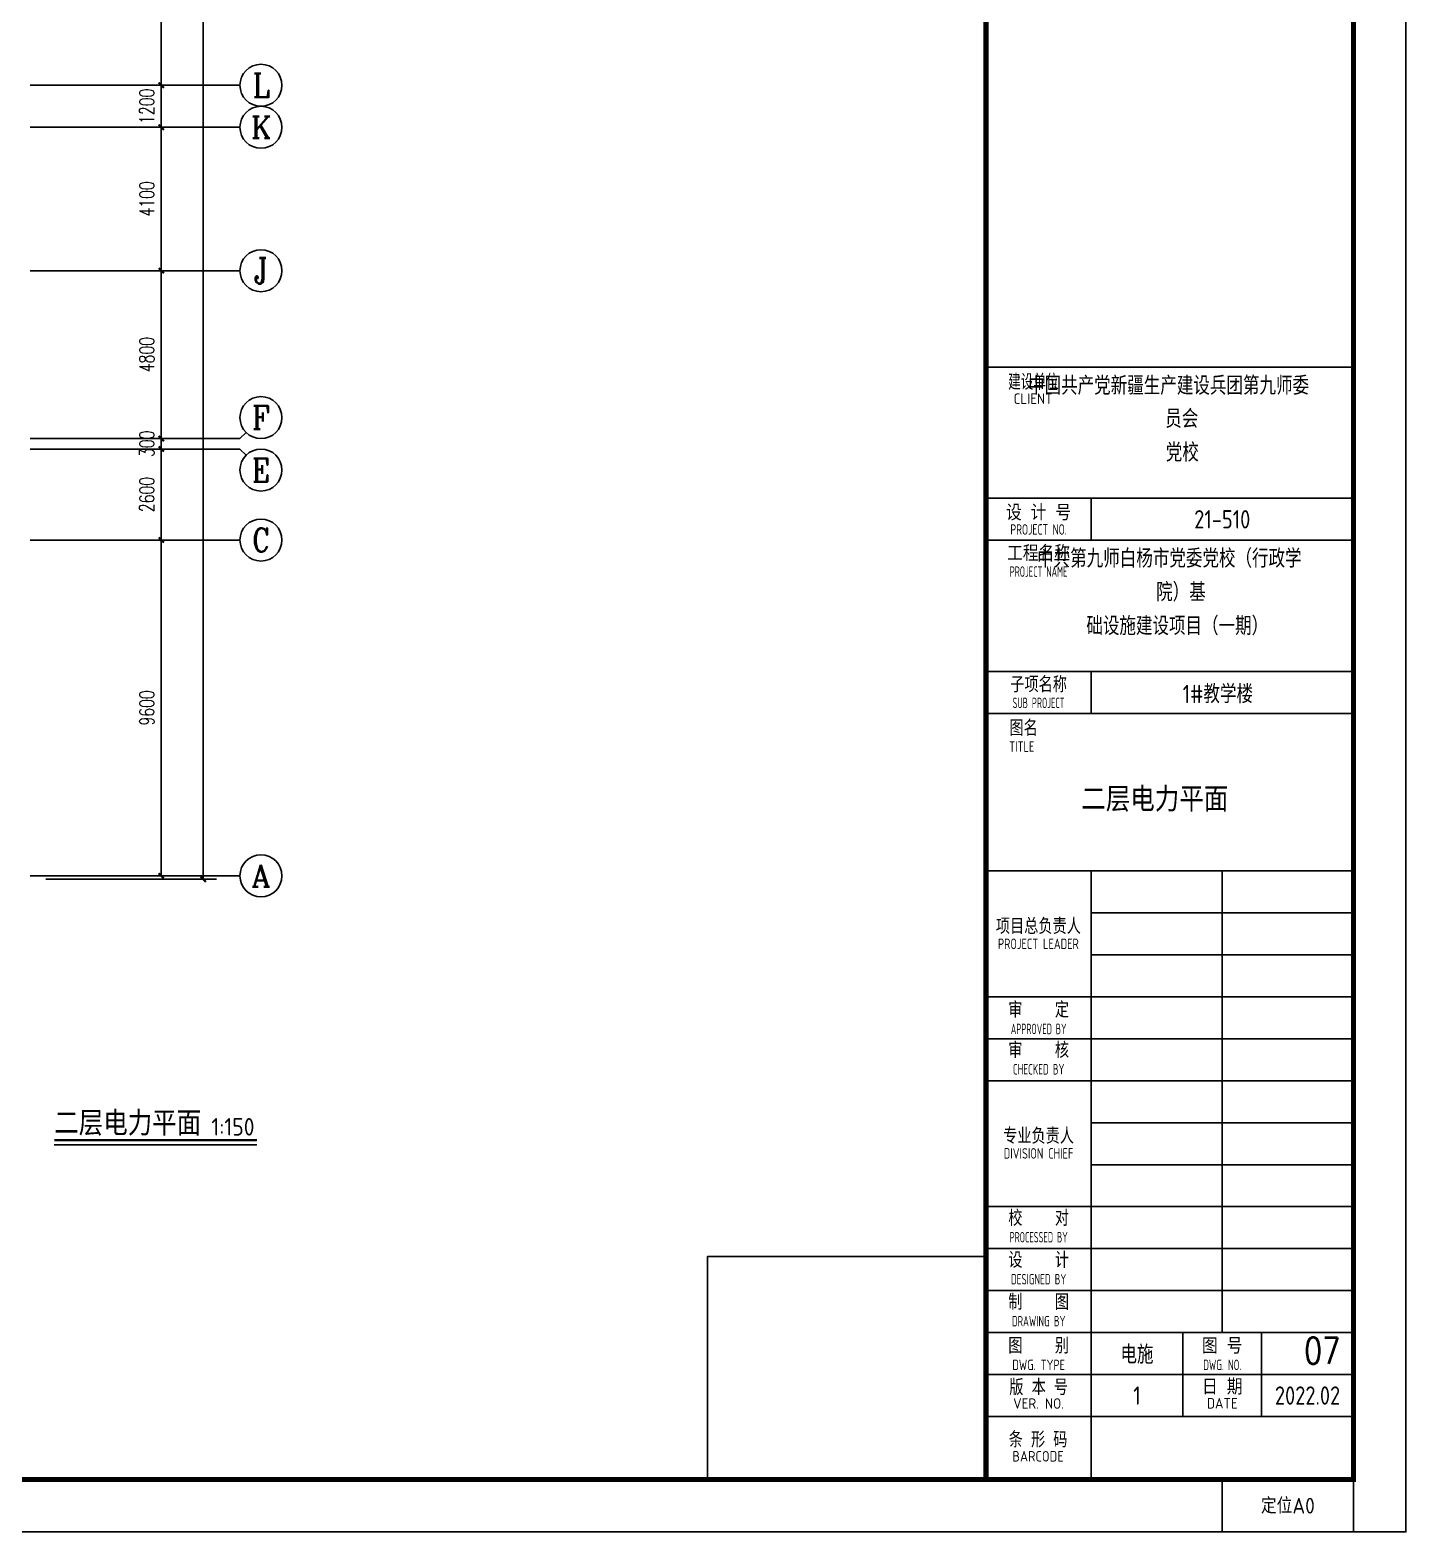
# Model space of a CAD drawing. Extents: x 0 to 302064749, y -59725395 to 1524223.
# Drawn here: x 2170918 to 2210242, y 1269273 to 1312210 of the extents above; entities that cross this region are included whole.
import ezdxf
from ezdxf.enums import TextEntityAlignment as Align

# ---------------------------------------------------------------- set-up
doc = ezdxf.new("R2010")
doc.units = 0
doc.header["$LTSCALE"] = 1000
for name, color, linetype in [('0-底图', 7, 'Continuous'), ('AXIS', 3, 'Continuous'), ('AXIS_TEXT', 7, 'Continuous'), ('BTTK', 7, 'Continuous'), ('PUB_TITLE', 4, 'Continuous'), ('SIG_TEXT', 7, 'Continuous'), ('TEL_SYMB', 3, 'Continuous')]:
    doc.layers.add(name, color=color, linetype=linetype)
doc.layers.add('条形码', color=7, linetype='Continuous', plot=False)
doc.layers.add('验收章', color=7, linetype='Continuous', plot=False)
doc.styles.add('_TCH_AXIS', font='COMPLEX', dxfattribs={"bigfont": 'GBCBIG'})
doc.styles.add('_TEL_DIM', font='simplex.shx', dxfattribs={"width": 0.8, "height": 3.5, "bigfont": 'gbcbig.shx'})
doc.styles.add('A_DIM_T3', font='simplex.shx', dxfattribs={"width": 0.7, "bigfont": 'gbcbig.shx'})
doc.styles.add('COMPLEX', font='COMPLEX')
doc.styles.add('HZ(TK)', font='geniso.shx', dxfattribs={"width": 0.9, "bigfont": 'hztxt.shx'})
doc.styles.get("Standard").update_dxf_attribs({"font": 'geniso.shx', "bigfont": 'hztxt.shx'})
doc.dimstyles.new('_TCH_ARCH&&150', dxfattribs={"dimtxt": 420, "dimasz": 150, "dimexe": 375, "dimexo": 450, "dimgap": 202.5, "dimtad": 1, "dimdec": 0, "dimzin": 0, "dimdsep": 46, "dimtxsty": 'A_DIM_T3', "dimblk": 'ARCHTICK', "dimcen": 0.09, "dimclrt": 7, "dimazin": 2, "dimtfac": 1, "dimtdec": 0, "dimtix": 1, "dimtmove": 2, "dimatfit": 3, "dimfxl": 150, "dimtolj": 1, "dimtzin": 0, "dimarcsym": 0})

# ---------------------------------------------------------------- blocks, each defined once
blk = doc.blocks.new('vhtemplate_2020年新竖式图框_A0')
at = {"layer": 'BTTK'}
for p, q in [((1179, 222), (1109, 222)), ((1179, 197), (1109, 197)), ((1129, 197), (1129, 189)), ((1179, 189), (1109, 189)), ((1179, 164), (1109, 164)), ((1109, 164), (1109, 156)), ((1129, 164), (1129, 156)), ((1179, 156), (1109, 156)), ((1179, 126), (1109, 126)), ((1129, 126), (1129, 10)), ((1154, 126), (1154, 38)), ((1179, 118), (1129, 118)), ((1179, 110), (1129, 110)), ((1179, 102), (1109, 102)), ((1179, 94), (1109, 94)), ((1179, 86), (1109, 86)), ((1179, 78), (1129, 78)), ((1179, 70), (1129, 70)), ((1179, 62), (1109, 62)), ((1179, 54), (1109, 54)), ((1179, 46), (1109, 46)), ((1179, 38), (1109, 38)), ((1146.5, 38), (1146.5, 22)), ((1161.5, 38), (1161.5, 22)), ((1179, 30), (1109, 30)), ((1179, 22), (1109, 22))]:
    blk.add_line(p, q, dxfattribs=at)
at = {"layer": 'PUB_TITLE', "color": 7}
blk.add_lwpolyline([(0, 0), (1189, 0), (1189, 841), (0, 841)], close=True, dxfattribs=at)
at = {"layer": 'PUB_TITLE', "const_width": 1}
blk.add_lwpolyline([(25, 10), (1179, 10), (1179, 831), (25, 831)], close=True, dxfattribs=at)
blk.add_lwpolyline([(1109, 10), (1109, 831)], dxfattribs=at)
at = {"layer": '条形码'}
blk.add_lwpolyline([(1129, 22), (1179, 22), (1179, 10), (1129, 10)], close=True, dxfattribs=at)
at = {"layer": '验收章'}
for points in [[(1109, 10), (1055.93, 10), (1055.93, 52.53), (1109, 52.53)], [(1154, 10), (1179, 10), (1179, 0), (1154, 0)]]:
    blk.add_lwpolyline(points, close=True, dxfattribs=at)
at = {"layer": 'BTTK', "style": 'HZ(TK)'}
for s, height, width, p in [('建设单位', 3, 0.8, (1118.01, 219.17)), ('PROJECT NO.', 2, 0.75, (1119, 191.07)), ('PROJECT NAME', 2, 0.65, (1119, 183.03)), ('子项名称', 3, 0.9, (1119, 161.52)), ('SUB PROJECT', 2, 0.65, (1119, 158.01)), ('项目总负责人', 3, 0.9, (1118.96, 115.45)), ('PROJECT LEADER', 2, 0.8, (1118.96, 112.09)), ('审    定', 3, 0.9, (1119.02, 99.52)), ('APPROVED BY', 2, 0.6, (1119.02, 95.87)), ('审    核', 3, 0.9, (1119.02, 91.83)), ('CHECKED BY', 2, 0.7, (1119.02, 88.18)), ('专业负责人', 3, 0.9, (1119, 75.48)), ('DIVISION CHIEF', 2, 0.8, (1119, 72.15)), ('校    对', 3, 0.9, (1119.02, 59.83)), ('PROCESSED BY', 2, 0.6, (1119.02, 56.17)), ('设    计', 3, 0.9, (1119.02, 51.83)), ('DESIGNED BY', 2, 0.7, (1119.02, 48.17)), ('制    图', 3, 0.9, (1119.02, 43.83)), ('DRAWING BY', 2, 0.7, (1119.02, 40.17)), ('图    别', 3, 0.9, (1119.02, 35.5)), ('DWG. TYPE', 2, 0.8, (1119.02, 31.84)), ('DWG. NO.', 2, 0.7, (1154, 31.84)), ('版 本 号', 3, 0.9, (1119.02, 27.57)), ('条 形 码', 3, 0.9, (1118.9, 17.6)), ('BARCODE', 2, 0.95, (1118.9, 14.42))]:
    blk.add_text(s, height=height, dxfattribs=dict(at, width=width)).set_placement(p, align=Align.MIDDLE_CENTER)
for s, height, p in [('CLIENT', 2, (1117.95, 215.99)), ('设 计 号', 3, (1119, 194.28)), ('工程名称', 3, (1119, 186.52)), ('图 号', 3, (1154, 35.46)), ('日 期', 3, (1154, 27.67)), ('VER. NO.', 2, (1119, 24.48)), ('DATE', 2, (1154, 24.52))]:
    blk.add_text(s, height=height, dxfattribs=at).set_placement(p, align=Align.MIDDLE_CENTER)
for s, height, width, p in [('图名', 3, 0.9, (1113.46, 153.22)), ('TITLE', 2, 0.8, (1113.4, 149.68))]:
    blk.add_text(s, height=height, dxfattribs=dict(at, width=width)).set_placement(p, align=Align.MIDDLE_LEFT)
at = {"layer": 'BTTK', "color": 4, "style": 'HZ(TK)', "width": 0.9}
for tag, p in [('合作单位', (1144, 743.5)), ('建设单位', (1144, 209.5)), ('工程名称', (1144, 176.5)), ('子项名称', (1154, 160)), ('图纸名称', (1144, 141))]:
    blk.add_attdef(tag, text='', height=3.5, dxfattribs=at).set_placement(p, align=Align.MIDDLE_CENTER)
for tag, p in [('注册证书号', (1156.5, 309.01)), ('注册印章号', (1156.5, 301.01)), ('设计号', (1154, 193)), ('图别', (1137.75, 34)), ('图号', (1170.25, 34)), ('版本号', (1137.75, 26)), ('日期', (1170.25, 26))]:
    blk.add_attdef(tag, text='', height=3.5, dxfattribs=at).set_placement(p, align=Align.MIDDLE)
at = {"layer": '验收章', "style": 'HZ(TK)'}
blk.add_text('定位A0', height=3, dxfattribs=at).set_placement((1166.5, 5), align=Align.MIDDLE_CENTER)
blk = doc.blocks.new('_ArchTick')
at = {"color": 0, "linetype": 'ByBlock', "const_width": 0.4}
blk.add_lwpolyline([(-0.5, -0.5), (0.5, 0.5)], dxfattribs=at)
blk = doc.blocks.new('*D793')
at = {"layer": 'AXIS', "color": 0, "lineweight": -2, "transparency": 16777216}
for p, q in [((1173971, -100593), (1178846, -100593)), ((1178471, -190993), (1178471, -100593)), ((1173971, -190993), (1178846, -190993))]:
    blk.add_line(p, q, dxfattribs=at)
at = {"layer": 'Defpoints', "color": 0, "transparency": 16777216}
for p in [(1173521, -100593), (1178471, -100593), (1173521, -190993)]:
    blk.add_point(p, dxfattribs=at)
at = {"layer": 'AXIS', "color": 0, "lineweight": -2, "transparency": 16777216, "xscale": 150, "yscale": 150, "zscale": 150}
for p, rotation in [((1178471, -100593), 90), ((1178471, -190993), 270)]:
    blk.add_blockref('_ArchTick', p, dxfattribs=dict(at, rotation=rotation))
at = {"layer": 'AXIS', "color": 7, "transparency": 16777216, "insert": (1178059, -145793), "char_height": 420, "attachment_point": 5, "rotation": 90, "style": 'A_DIM_T3'}
blk.add_mtext('\\A1;90400', dxfattribs=at)
blk = doc.blocks.new('*D818')
at = {"layer": 'AXIS', "color": 0, "lineweight": -2, "transparency": 16777216}
for p, q in [((1173971, -181293), (1177646, -181293)), ((1177271, -190893), (1177271, -181293)), ((1173971, -190893), (1177646, -190893))]:
    blk.add_line(p, q, dxfattribs=at)
at = {"layer": 'Defpoints', "color": 0, "transparency": 16777216}
for p in [(1173521, -181293), (1177271, -181293), (1173521, -190893)]:
    blk.add_point(p, dxfattribs=at)
at = {"layer": 'AXIS', "color": 0, "lineweight": -2, "transparency": 16777216, "xscale": 150, "yscale": 150, "zscale": 150}
for p, rotation in [((1177271, -181293), 90), ((1177271, -190893), 270)]:
    blk.add_blockref('_ArchTick', p, dxfattribs=dict(at, rotation=rotation))
at = {"layer": 'AXIS', "color": 7, "transparency": 16777216, "insert": (1176859, -186093), "char_height": 420, "attachment_point": 5, "rotation": 90, "style": 'A_DIM_T3'}
blk.add_mtext('\\A1;9600', dxfattribs=at)
blk = doc.blocks.new('*D819')
at = {"layer": 'AXIS', "color": 0, "lineweight": -2, "transparency": 16777216}
for p, q in [((1173971, -178693), (1177646, -178693)), ((1177271, -181293), (1177271, -178693)), ((1173971, -181293), (1177646, -181293))]:
    blk.add_line(p, q, dxfattribs=at)
at = {"layer": 'Defpoints', "color": 0, "transparency": 16777216}
for p in [(1173521, -178693), (1177271, -178693), (1173521, -181293)]:
    blk.add_point(p, dxfattribs=at)
at = {"layer": 'AXIS', "color": 0, "lineweight": -2, "transparency": 16777216, "xscale": 150, "yscale": 150, "zscale": 150}
for p, rotation in [((1177271, -178693), 90), ((1177271, -181293), 270)]:
    blk.add_blockref('_ArchTick', p, dxfattribs=dict(at, rotation=rotation))
at = {"layer": 'AXIS', "color": 7, "transparency": 16777216, "insert": (1176859, -179993), "char_height": 420, "attachment_point": 5, "rotation": 90, "style": 'A_DIM_T3'}
blk.add_mtext('\\A1;2600', dxfattribs=at)
blk = doc.blocks.new('*D820')
at = {"layer": 'AXIS', "color": 0, "lineweight": -2, "transparency": 16777216}
for p, q in [((1173971, -178393), (1177646, -178393)), ((1177271, -178393), (1177271, -178243)), ((1177271, -178693), (1177271, -178393)), ((1173971, -178693), (1177646, -178693)), ((1177271, -178693), (1177271, -178843))]:
    blk.add_line(p, q, dxfattribs=at)
at = {"layer": 'Defpoints', "color": 0, "transparency": 16777216}
for p in [(1173521, -178393), (1177271, -178393), (1173521, -178693)]:
    blk.add_point(p, dxfattribs=at)
at = {"layer": 'AXIS', "color": 0, "lineweight": -2, "transparency": 16777216, "xscale": 150, "yscale": 150, "zscale": 150}
for p, rotation in [((1177271, -178393), 270), ((1177271, -178693), 90)]:
    blk.add_blockref('_ArchTick', p, dxfattribs=dict(at, rotation=rotation))
at = {"layer": 'AXIS', "color": 7, "transparency": 16777216, "insert": (1176859, -178543), "char_height": 420, "attachment_point": 5, "rotation": 90, "style": 'A_DIM_T3'}
blk.add_mtext('\\A1;300', dxfattribs=at)
blk = doc.blocks.new('*D821')
at = {"layer": 'AXIS', "color": 0, "lineweight": -2, "transparency": 16777216}
for p, q in [((1173971, -173593), (1177646, -173593)), ((1177271, -178393), (1177271, -173593)), ((1173971, -178393), (1177646, -178393))]:
    blk.add_line(p, q, dxfattribs=at)
at = {"layer": 'Defpoints', "color": 0, "transparency": 16777216}
for p in [(1173521, -173593), (1177271, -173593), (1173521, -178393)]:
    blk.add_point(p, dxfattribs=at)
at = {"layer": 'AXIS', "color": 0, "lineweight": -2, "transparency": 16777216, "xscale": 150, "yscale": 150, "zscale": 150}
for p, rotation in [((1177271, -173593), 90), ((1177271, -178393), 270)]:
    blk.add_blockref('_ArchTick', p, dxfattribs=dict(at, rotation=rotation))
at = {"layer": 'AXIS', "color": 7, "transparency": 16777216, "insert": (1176859, -175993), "char_height": 420, "attachment_point": 5, "rotation": 90, "style": 'A_DIM_T3'}
blk.add_mtext('\\A1;4800', dxfattribs=at)
blk = doc.blocks.new('*D822')
at = {"layer": 'AXIS', "color": 0, "lineweight": -2, "transparency": 16777216}
for p, q in [((1173971, -169493), (1177646, -169493)), ((1177271, -173593), (1177271, -169493)), ((1173971, -173593), (1177646, -173593))]:
    blk.add_line(p, q, dxfattribs=at)
at = {"layer": 'Defpoints', "color": 0, "transparency": 16777216}
for p in [(1173521, -169493), (1177271, -169493), (1173521, -173593)]:
    blk.add_point(p, dxfattribs=at)
at = {"layer": 'AXIS', "color": 0, "lineweight": -2, "transparency": 16777216, "xscale": 150, "yscale": 150, "zscale": 150}
for p, rotation in [((1177271, -169493), 90), ((1177271, -173593), 270)]:
    blk.add_blockref('_ArchTick', p, dxfattribs=dict(at, rotation=rotation))
at = {"layer": 'AXIS', "color": 7, "transparency": 16777216, "insert": (1176859, -171543), "char_height": 420, "attachment_point": 5, "rotation": 90, "style": 'A_DIM_T3'}
blk.add_mtext('\\A1;4100', dxfattribs=at)
blk = doc.blocks.new('*D823')
at = {"layer": 'AXIS', "color": 0, "lineweight": -2, "transparency": 16777216}
for p, q in [((1173971, -168293), (1177646, -168293)), ((1177271, -168293), (1177271, -168143)), ((1177271, -169493), (1177271, -168293)), ((1173971, -169493), (1177646, -169493)), ((1177271, -169493), (1177271, -169643))]:
    blk.add_line(p, q, dxfattribs=at)
at = {"layer": 'Defpoints', "color": 0, "transparency": 16777216}
for p in [(1173521, -168293), (1177271, -168293), (1173521, -169493)]:
    blk.add_point(p, dxfattribs=at)
at = {"layer": 'AXIS', "color": 0, "lineweight": -2, "transparency": 16777216, "xscale": 150, "yscale": 150, "zscale": 150}
for p, rotation in [((1177271, -168293), 270), ((1177271, -169493), 90)]:
    blk.add_blockref('_ArchTick', p, dxfattribs=dict(at, rotation=rotation))
at = {"layer": 'AXIS', "color": 7, "transparency": 16777216, "insert": (1176859, -168893), "char_height": 420, "attachment_point": 5, "rotation": 90, "style": 'A_DIM_T3'}
blk.add_mtext('\\A1;1200', dxfattribs=at)
blk = doc.blocks.new('*D824')
at = {"layer": 'AXIS', "color": 0, "lineweight": -2, "transparency": 16777216}
for p, q in [((1173971, -163493), (1177646, -163493)), ((1177271, -168293), (1177271, -163493)), ((1173971, -168293), (1177646, -168293))]:
    blk.add_line(p, q, dxfattribs=at)
at = {"layer": 'Defpoints', "color": 0, "transparency": 16777216}
for p in [(1173521, -163493), (1177271, -163493), (1173521, -168293)]:
    blk.add_point(p, dxfattribs=at)
at = {"layer": 'AXIS', "color": 0, "lineweight": -2, "transparency": 16777216, "xscale": 150, "yscale": 150, "zscale": 150}
for p, rotation in [((1177271, -163493), 90), ((1177271, -168293), 270)]:
    blk.add_blockref('_ArchTick', p, dxfattribs=dict(at, rotation=rotation))
at = {"layer": 'AXIS', "color": 7, "transparency": 16777216, "insert": (1176859, -165893), "char_height": 420, "attachment_point": 5, "rotation": 90, "style": 'A_DIM_T3'}
blk.add_mtext('\\A1;4800', dxfattribs=at)
blk = doc.blocks.new('_AXISO')
blk.add_circle((0, 0), 0.5)
at = {"layer": 'AXIS_TEXT', "style": 'COMPLEX', "width": 1.041667}
blk.add_attdef('A', text='', height=0.56, dxfattribs=at).set_placement((-0.25, -0.28), (0.25, -0.28), align=Align.FIT)
blk = doc.blocks.new('jgfjh')
at = {"layer": 'AXIS'}
for p, q in [((1173521, -168293.4), (1179521, -168293.4)), ((1173521, -169493.4), (1179521, -169493.4)), ((1173521, -173593.4), (1179521, -173593.4)), ((1173521, -178393.4), (1179521, -178393.4)), ((1179696.8, -178217.7), (1179521, -178393.4)), ((1173521, -178693.4), (1179521, -178693.4)), ((1179696.8, -178869.1), (1179521, -178693.4)), ((1173521, -181293.4), (1179521, -181293.4)), ((1173521, -190893.4), (1179521, -190893.4))]:
    blk.add_line(p, q, dxfattribs=at)
ref = blk.add_blockref('_AXISO', (1180121, -168293.4), dxfattribs=dict(at, xscale=1200, yscale=1200, zscale=1200))
ref.add_attrib('A', 'L', dxfattribs={"layer": 'AXIS_TEXT', "height": 683.5, "style": '_TCH_AXIS'}).set_placement((1179876.9, -168635.2), (1180365.2, -168635.2), align=Align.FIT)
ref = blk.add_blockref('_AXISO', (1180121, -169493.4), dxfattribs=dict(at, xscale=1200, yscale=1200, zscale=1200))
ref.add_attrib('A', 'K', dxfattribs={"layer": 'AXIS_TEXT', "height": 622.9, "style": '_TCH_AXIS'}).set_placement((1179839.3, -169804.8), (1180402.8, -169804.8), align=Align.FIT)
ref = blk.add_blockref('_AXISO', (1180121, -173593.4), dxfattribs=dict(at, xscale=1200, yscale=1200, zscale=1200))
ref.add_attrib('A', 'J', dxfattribs={"layer": 'AXIS_TEXT', "height": 744.1, "style": '_TCH_AXIS'}).set_placement((1179926.2, -173965.4), (1180315.9, -173965.4), align=Align.FIT)
ref = blk.add_blockref('_AXISO', (1180121, -177793.4), dxfattribs=dict(at, xscale=1200, yscale=1200, zscale=1200))
ref.add_attrib('A', 'F', dxfattribs={"layer": 'AXIS_TEXT', "height": 668.2, "style": '_TCH_AXIS'}).set_placement((1179866.5, -178127.5), (1180375.6, -178127.5), align=Align.FIT)
ref = blk.add_blockref('_AXISO', (1180121, -179293.4), dxfattribs=dict(at, xscale=1200, yscale=1200, zscale=1200))
ref.add_attrib('A', 'E', dxfattribs={"layer": 'AXIS_TEXT', "height": 668.2, "style": '_TCH_AXIS'}).set_placement((1179866.5, -179627.5), (1180375.6, -179627.5), align=Align.FIT)
ref = blk.add_blockref('_AXISO', (1180121, -181293.4), dxfattribs=dict(at, xscale=1200, yscale=1200, zscale=1200))
ref.add_attrib('A', 'C', dxfattribs={"layer": 'AXIS_TEXT', "height": 683.5, "style": '_TCH_AXIS'}).set_placement((1179876.9, -181635.2), (1180365.2, -181635.2), align=Align.FIT)
ref = blk.add_blockref('_AXISO', (1180121, -190893.4), dxfattribs=dict(at, xscale=1200, yscale=1200, zscale=1200))
ref.add_attrib('A', 'A', dxfattribs={"layer": 'AXIS_TEXT', "height": 637.8, "style": '_TCH_AXIS'}).set_placement((1179847.7, -191212.3), (1180394.4, -191212.3), align=Align.FIT)
for p1, p2, distance, picture, middle in [((1173521, -190993.4), (1173521, -100593.4), -4950, '*D793', (1178058.5, -145793.4)), ((1173521, -168293.4), (1173521, -163493.4), -3750, '*D824', (1176858.5, -165893.4)), ((1173521, -169493.4), (1173521, -168293.4), -3750, '*D823', (1176858.5, -168893.4)), ((1173521, -173593.4), (1173521, -169493.4), -3750, '*D822', (1176858.5, -171543.4)), ((1173521, -178393.4), (1173521, -173593.4), -3750, '*D821', (1176858.5, -175993.4)), ((1173521, -178693.4), (1173521, -178393.4), -3750, '*D820', (1176858.5, -178543.4)), ((1173521, -181293.4), (1173521, -178693.4), -3750, '*D819', (1176858.5, -179993.4)), ((1173521, -190893.4), (1173521, -181293.4), -3750, '*D818', (1176858.5, -186093.4))]:
    dim = blk.add_aligned_dim(p1=p1, p2=p2, distance=distance, dimstyle='_TCH_ARCH&&150', dxfattribs=at)
    dim.commit()
    dim.dimension.update_dxf_attribs({"geometry": picture, "text_midpoint": middle})

msp = doc.modelspace()

# ---------------------------------------------------------------- linework, layer by layer
at = {"layer": 'TEL_SYMB', "const_width": 70}
msp.add_lwpolyline([(2171609, 1280476), (2177403, 1280476)], dxfattribs=at)
at = {"layer": 'TEL_SYMB'}
msp.add_lwpolyline([(2171609, 1280336), (2177403, 1280336)], dxfattribs=at)

# ---------------------------------------------------------------- block references
at = {"layer": '0-底图'}
ref = msp.add_blockref('vhtemplate_2020年新竖式图框_A0', (2031892, 1269273), dxfattribs=dict(at, xscale=150, yscale=150, zscale=150))
ref.add_attrib('建设单位_001', '中国共产党新疆生产建设兵团第九师委', (2199440, 1301782), dxfattribs={"layer": 'BTTK', "color": 4, "height": 525, "style": 'HZ(TK)', "width": 0.9})
ref.add_attrib('工程名称_001', '中共第九师白杨市党委党校（行政学', (2199700, 1296841), dxfattribs={"layer": 'BTTK', "color": 4, "height": 525, "style": 'HZ(TK)', "width": 0.9})
ref.add_attrib('子项名称_001', '1#教学楼', (2203859, 1292966), dxfattribs={"layer": 'BTTK', "color": 4, "height": 525, "style": 'HZ(TK)', "width": 0.9})
ref.add_attrib('设计号', '21-510', dxfattribs={"layer": 'BTTK', "color": 4, "height": 525, "style": 'HZ(TK)', "width": 0.9}).set_placement((2204992, 1298223), align=Align.MIDDLE)
ref.add_attrib('图别', '电施', dxfattribs={"layer": 'BTTK', "color": 4, "height": 525, "style": 'HZ(TK)', "width": 0.9}).set_placement((2202554, 1274373), align=Align.MIDDLE)
ref.add_attrib('版本号', '1', dxfattribs={"layer": 'BTTK', "color": 4, "height": 525, "style": 'HZ(TK)', "width": 0.9}).set_placement((2202554, 1273173), align=Align.MIDDLE)
ref.add_attrib('日期', '2022.02', dxfattribs={"layer": 'BTTK', "color": 4, "height": 525, "style": 'HZ(TK)', "width": 0.9}).set_placement((2207429, 1273173), align=Align.MIDDLE)
ref.add_attrib('建设单位_002', '员会', (2203362, 1300834), dxfattribs={"layer": 'BTTK', "color": 4, "height": 525, "style": 'HZ(TK)', "width": 0.9})
ref.add_attrib('建设单位_003', '党校', (2203377, 1299871), dxfattribs={"layer": 'BTTK', "color": 4, "height": 525, "style": 'HZ(TK)', "width": 0.9})
ref.add_attrib('工程名称_002', '院）基', (2203102, 1295879), dxfattribs={"layer": 'BTTK', "color": 4, "height": 525, "style": 'HZ(TK)', "width": 0.9})
ref.add_attrib('工程名称_003', '础设施建设项目（一期）', (2201107, 1294912), dxfattribs={"layer": 'BTTK', "color": 4, "height": 525, "style": 'HZ(TK)', "width": 0.9})
msp.add_blockref('jgfjh', (997397, 1478924), dxfattribs=at)

# ---------------------------------------------------------------- texts
at = {"layer": '0-底图', "color": 7}
msp.add_text('二层电力平面', height=700, dxfattribs=at).set_placement((2200963, 1289868))
at = {"layer": 'SIG_TEXT', "color": 0, "style": '_TEL_DIM', "width": 0.8}
msp.add_text('07', height=750, dxfattribs=at).set_placement((2207332, 1274084))
at = {"layer": 'TEL_SYMB', "color": 7}
for s, height, p in [('二层电力平面', 700, (2171609, 1280605)), ('1:150', 500, (2176102, 1280605))]:
    msp.add_text(s, height=height, dxfattribs=at).set_placement(p)

doc.saveas('drawing.dxf')
